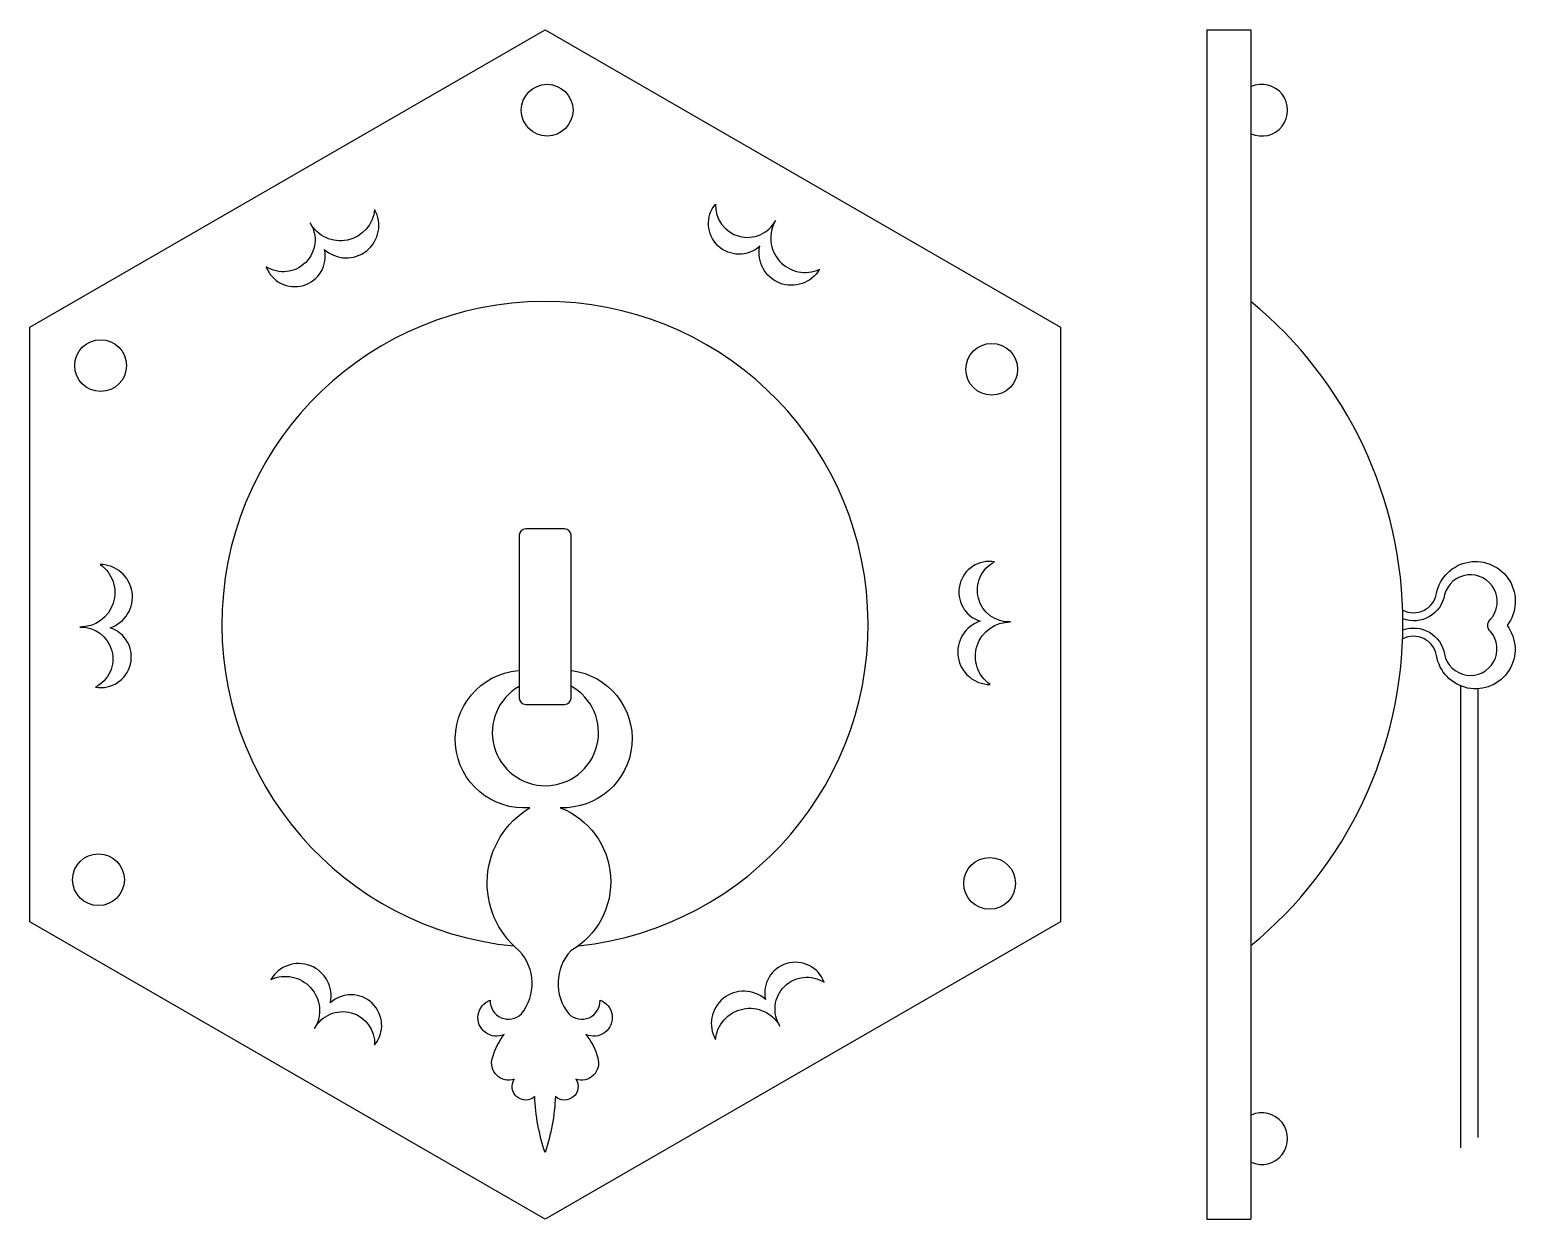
# Model space of a CAD drawing. Header units: metres. Extents: x 7783 to 7860, y 956.8 to 1018.4.
import ezdxf

# ---------------------------------------------------------------- set-up
doc = ezdxf.new("R2010")
doc.units = ezdxf.units.M
doc.layers.add('3', color=3, linetype='Continuous')
doc.layers.add('4', color=4, linetype='Continuous')

msp = doc.modelspace()

# ---------------------------------------------------------------- linework, layer by layer
at = {"layer": '3'}
msp.add_lwpolyline([(7854.14, 987.3, -0.47), (7856.29, 986.04, 1.29), (7858.68, 987.21, -0.46), (7858.68, 987.85, 1.26), (7856.29, 989.12, -0.47), (7854.14, 987.87)], format="xyb", dxfattribs=at)
for centre in [(7809.83, 1014.22), (7786.71, 1000.99), (7832.85, 1000.8), (7786.6, 974.36), (7832.74, 974.17)]:
    msp.add_circle(centre, 1.34, dxfattribs=at)
at = {"layer": '4'}
for p, q in [((7843.98, 1018.39), (7843.98, 956.77)), ((7843.98, 1018.39), (7846.27, 1018.39)), ((7846.27, 1018.39), (7846.27, 956.77)), ((7857.12, 984.4), (7857.12, 960.47)), ((7858.01, 984.25), (7858.01, 961.01)), ((7843.98, 956.77), (7846.27, 956.77))]:
    msp.add_line(p, q, dxfattribs=at)
msp.add_lwpolyline([(7809.72, 956.77), (7783.04, 972.18), (7783.04, 1002.99), (7809.72, 1018.39), (7836.41, 1002.99), (7836.41, 972.18)], close=True, dxfattribs=at)
for points in [[(7820.84, 1007.17, -0.93), (7818.55, 1009.36, 0.8), (7821.66, 1008.51, 0.74), (7823.93, 1005.98, -0.85)], [(7800.9, 1009.08, -0.74), (7797.56, 1008.38, -0.8), (7795.28, 1006.11, 0.93), (7798.31, 1007, 0.85)], [(7811.07, 983.77), (7811.07, 992.2, 0.41), (7810.73, 992.53), (7808.72, 992.53, 0.41), (7808.38, 992.2), (7808.38, 983.77, 0.41), (7808.72, 983.44), (7810.73, 983.44, 0.41)], [(7832.76, 984.47, -0.74), (7833.82, 987.71, -0.8), (7833, 990.83, 0.93), (7832.25, 987.75, 0.85)], [(7785.63, 987.45, -0.8), (7786.45, 984.33, 0.93), (7787.2, 987.41, 0.85), (7786.69, 990.69, -0.74)], [(7800.9, 965.8, 0.93), (7798.61, 967.99, 0.85), (7795.52, 969.19, -0.74), (7797.79, 966.65, -0.8)], [(7824.17, 969.05, 0.93), (7821.13, 968.16, 0.85), (7818.55, 966.08, -0.74), (7821.88, 966.78, -0.8)]]:
    msp.add_lwpolyline(points, format="xyb", close=True, dxfattribs=at)
for points in [[(7854.13, 988.33, 0.51), (7855.88, 989.19, -1.26), (7859.53, 987.53, -1.28), (7855.88, 985.97, 0.51), (7854.13, 986.83)], [(7811.11, 985.19, -0.96), (7810.51, 978.09, -0.63), (7811.05, 970.68, 0.37), (7810.95, 967.41, 0.68), (7812.57, 968.12, -1.04), (7811.84, 966.34, -0.1), (7812.45, 965.13, -0.62), (7811.32, 964.03, -0.88), (7810.26, 963.13, -0.07), (7809.72, 960.23, -0.07), (7809.19, 963.13, -0.88), (7808.13, 964.03, -0.62), (7807, 965.13, -0.1), (7807.61, 966.34, -1.04), (7806.88, 968.12, 0.68), (7808.5, 967.41, 0.37), (7808.39, 970.68, -0.52), (7808.94, 978.09, -1), (7808.33, 985.19)]]:
    msp.add_lwpolyline(points, format="xyb", dxfattribs=at)
for centre, radius, start, end in [((7846.83, 1014.22), 1.34, 245.53, 114.47), ((7809.72, 987.58), 16.73, 275.96, 264.44), ((7832.52, 987.63), 21.62, 309.5, 50.5), ((7809.74, 981.98), 2.75, 119.73, 61.11), ((7846.83, 960.95), 1.34, 245.53, 114.47)]:
    msp.add_arc(centre, radius, start, end, dxfattribs=at)

doc.saveas('drawing.dxf')
